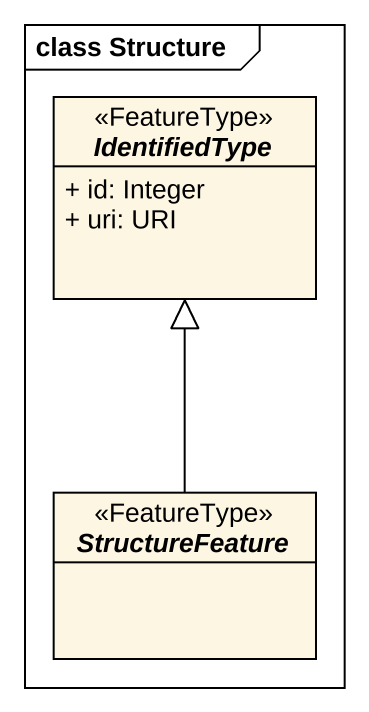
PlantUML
@startuml
mainframe class Structure
hide circle
hide empty members
skinparam classAttributeIconSize 0
abstract class IdentifiedType <<FeatureType>> {
  + id: Integer
  + uri: URI
}
abstract class StructureFeature <<FeatureType>>
StructureFeature -up-|> IdentifiedType
@enduml
